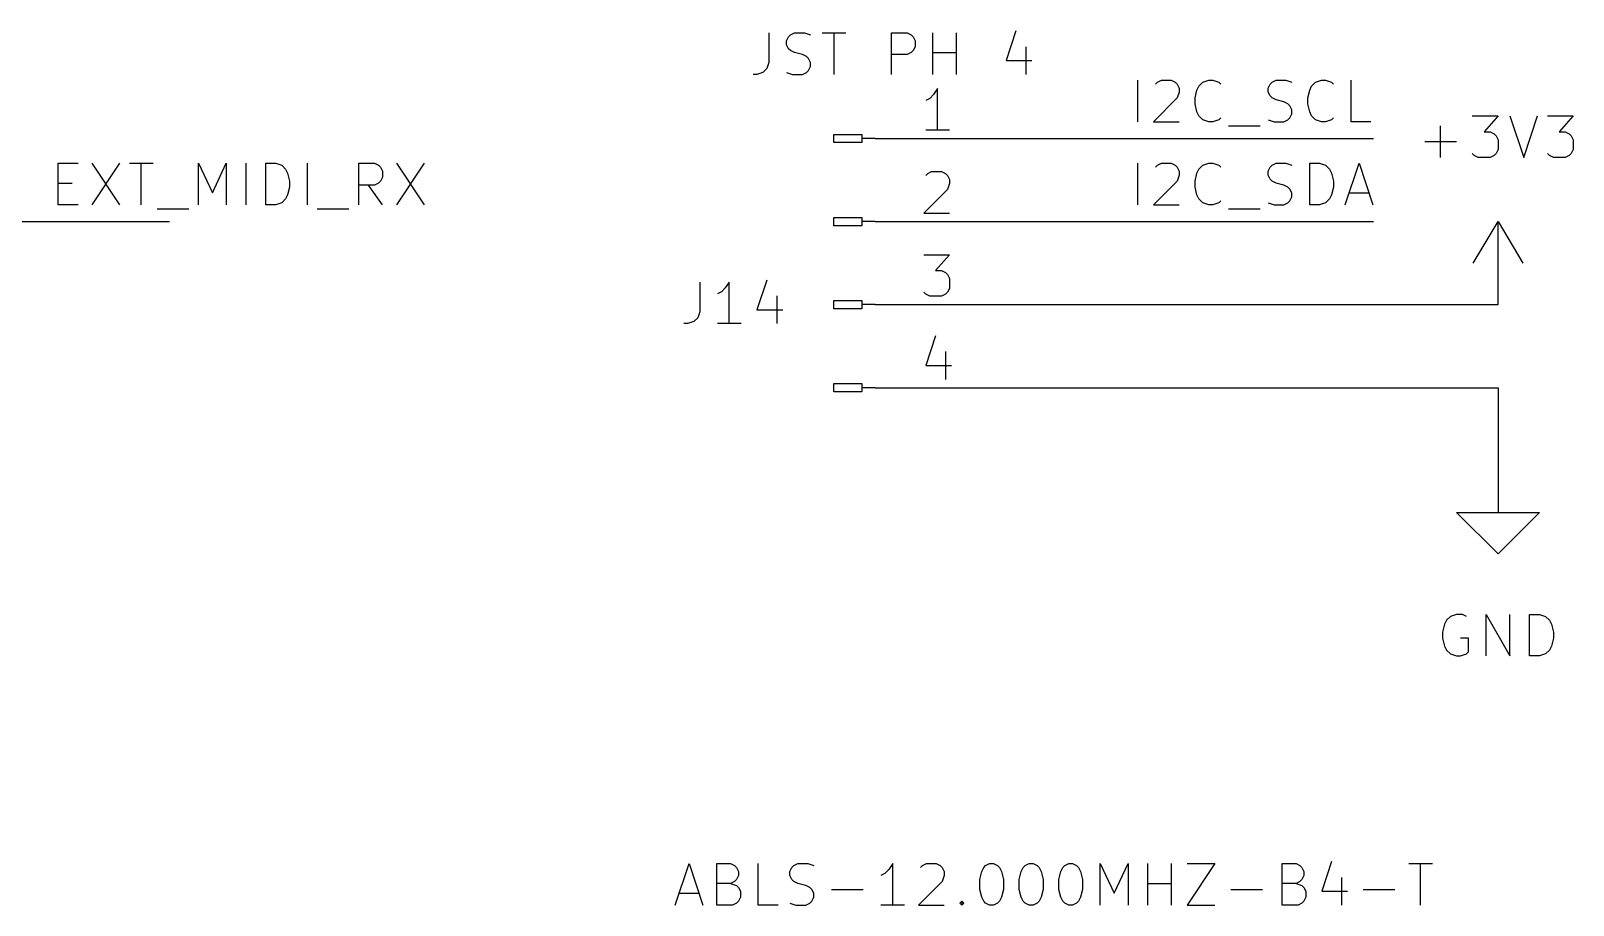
# Model space of a CAD drawing. Extents: x 0.4 to 11.3, y -7.9 to -0.4.
# Drawn here: x 3.283 to 5.14, y -4.223 to -3.17 of the extents above; entities that cross this region are included whole.
import ezdxf

# ---------------------------------------------------------------- set-up
doc = ezdxf.new("R2010")
doc.units = 0
doc.header["$MEASUREMENT"] = 0
for name, color, linetype in [('CYAN2', 4, 'CONTINUOUS'), ('GRAY1', 251, 'CONTINUOUS'), ('GREEN3', 91, 'CONTINUOUS'), ('RED2', 1, 'CONTINUOUS'), ('RED3', 11, 'CONTINUOUS')]:
    doc.layers.add(name, color=color, linetype=linetype)

msp = doc.modelspace()

# ---------------------------------------------------------------- linework, layer by layer
at = {"layer": 'CYAN2', "linetype": 'CONTINUOUS'}
for p, q in [((4.1718, -3.1728), (4.1718, -3.2085)), ((4.1956, -3.1776), (4.198, -3.1752)), ((4.198, -3.1752), (4.2028, -3.1728)), ((4.2028, -3.1728), (4.2147, -3.1728)), ((4.2147, -3.1728), (4.2218, -3.1752)), ((4.2361, -3.1728), (4.2647, -3.1728)), ((4.2504, -3.2228), (4.2504, -3.1728)), ((4.3194, -3.2228), (4.3194, -3.1728)), ((4.3194, -3.1728), (4.3385, -3.1728)), ((4.3385, -3.1728), (4.3432, -3.1752)), ((4.3432, -3.1752), (4.3456, -3.1776)), ((4.3694, -3.2228), (4.3694, -3.1728)), ((4.398, -3.2228), (4.398, -3.1728)), ((4.4694, -3.1704), (4.4575, -3.2061)), ((4.1932, -3.1823), (4.1956, -3.1776)), ((4.1932, -3.1871), (4.1932, -3.1823)), ((4.1956, -3.1919), (4.1932, -3.1871)), ((4.198, -3.1942), (4.1956, -3.1919)), ((4.2028, -3.1966), (4.198, -3.1942)), ((4.3456, -3.1942), (4.3432, -3.1966)), ((4.3456, -3.1776), (4.348, -3.1823)), ((4.348, -3.1895), (4.3456, -3.1942)), ((4.348, -3.1823), (4.348, -3.1895)), ((4.4813, -3.1895), (4.4813, -3.2228)), ((4.1718, -3.2085), (4.1694, -3.2157)), ((4.2123, -3.199), (4.2028, -3.1966)), ((4.2171, -3.2014), (4.2123, -3.199)), ((4.2194, -3.2038), (4.2171, -3.2014)), ((4.2218, -3.2085), (4.2194, -3.2038)), ((4.2194, -3.218), (4.2218, -3.2133)), ((4.2218, -3.2133), (4.2218, -3.2085)), ((4.3385, -3.199), (4.3194, -3.199)), ((4.3432, -3.1966), (4.3385, -3.199)), ((4.3694, -3.1966), (4.398, -3.1966)), ((4.4575, -3.2061), (4.4885, -3.2061)), ((4.1575, -3.2228), (4.1528, -3.2228)), ((4.1647, -3.2204), (4.1575, -3.2228)), ((4.1694, -3.2157), (4.1647, -3.2204)), ((4.1932, -3.2204), (4.2004, -3.2228)), ((4.2004, -3.2228), (4.2123, -3.2228)), ((4.2123, -3.2228), (4.2171, -3.2204)), ((4.2171, -3.2204), (4.2194, -3.218)), ((4.9809, -3.3228), (4.9809, -3.2847)), ((5.019, -3.2728), (5.05, -3.2728)), ((5.05, -3.2728), (5.0333, -3.2919)), ((5.0643, -3.2728), (5.0809, -3.3228)), ((5.0809, -3.3228), (5.0976, -3.2728)), ((5.1095, -3.2728), (5.1405, -3.2728)), ((5.1405, -3.2728), (5.1238, -3.2919)), ((4.9619, -3.3038), (5, -3.3038)), ((5.0333, -3.2919), (5.0405, -3.2919)), ((5.0405, -3.2919), (5.0452, -3.2942)), ((5.0452, -3.2942), (5.0476, -3.2966)), ((5.0476, -3.2966), (5.05, -3.3014)), ((5.05, -3.3014), (5.05, -3.3133)), ((5.1238, -3.2919), (5.131, -3.2919)), ((5.131, -3.2919), (5.1357, -3.2942)), ((5.1357, -3.2942), (5.1381, -3.2966)), ((5.1381, -3.2966), (5.1405, -3.3014)), ((5.1405, -3.3014), (5.1405, -3.3133)), ((5.0214, -3.3204), (5.019, -3.318)), ((5.0262, -3.3228), (5.0214, -3.3204)), ((5.0405, -3.3228), (5.0262, -3.3228)), ((5.0452, -3.3204), (5.0405, -3.3228)), ((5.0476, -3.318), (5.0452, -3.3204)), ((5.05, -3.3133), (5.0476, -3.318)), ((5.1119, -3.3204), (5.1095, -3.318)), ((5.1167, -3.3228), (5.1119, -3.3204)), ((5.131, -3.3228), (5.1167, -3.3228)), ((5.1357, -3.3204), (5.131, -3.3228)), ((5.1381, -3.318), (5.1357, -3.3204)), ((5.1405, -3.3133), (5.1381, -3.318)), ((4.0885, -3.4728), (4.0885, -3.5085)), ((4.1242, -3.4728), (4.1194, -3.4799)), ((4.1242, -3.5228), (4.1242, -3.4728)), ((4.1694, -3.4704), (4.1575, -3.5061)), ((4.1147, -3.4847), (4.1099, -3.4871)), ((4.1194, -3.4799), (4.1147, -3.4847)), ((4.1813, -3.4895), (4.1813, -3.5228)), ((4.0885, -3.5085), (4.0861, -3.5157)), ((4.1575, -3.5061), (4.1885, -3.5061)), ((4.0742, -3.5228), (4.0694, -3.5228)), ((4.0813, -3.5204), (4.0742, -3.5228)), ((4.0861, -3.5157), (4.0813, -3.5204)), ((4.1385, -3.5228), (4.1099, -3.5228)), ((4.9881, -3.8799), (4.9857, -3.8847)), ((4.9929, -3.8752), (4.9881, -3.8799)), ((5, -3.8728), (4.9929, -3.8752)), ((5.0071, -3.8728), (5, -3.8728)), ((5.0119, -3.8752), (5.0071, -3.8728)), ((5.0357, -3.9228), (5.0357, -3.8728)), ((5.0357, -3.8728), (5.0643, -3.9228)), ((5.0643, -3.9228), (5.0643, -3.8728)), ((5.0881, -3.9228), (5.0881, -3.8728)), ((5.0881, -3.8728), (5.1, -3.8728)), ((5.1, -3.8728), (5.1071, -3.8752)), ((5.1071, -3.8752), (5.1119, -3.8799)), ((5.1119, -3.8799), (5.1143, -3.8847)), ((4.9857, -3.8847), (4.9833, -3.8942)), ((4.9833, -3.8942), (4.9833, -3.9014)), ((5.1143, -3.8847), (5.1167, -3.8942)), ((5.1167, -3.8942), (5.1167, -3.9014)), ((4.9833, -3.9014), (4.9857, -3.9109)), ((4.9857, -3.9109), (4.9881, -3.9157)), ((4.9881, -3.9157), (4.9929, -3.9204)), ((5.0143, -3.9014), (5.0048, -3.9014)), ((5.0119, -3.9204), (5.0143, -3.918)), ((5.0143, -3.918), (5.0143, -3.9014)), ((5.1119, -3.9157), (5.1071, -3.9204)), ((5.1143, -3.9109), (5.1119, -3.9157)), ((5.1167, -3.9014), (5.1143, -3.9109)), ((4.9929, -3.9204), (5, -3.9228)), ((5, -3.9228), (5.0048, -3.9228)), ((5.0048, -3.9228), (5.0119, -3.9204)), ((5.1, -3.9228), (5.0881, -3.9228)), ((5.1071, -3.9204), (5.1, -3.9228)), ((4.0591, -4.2228), (4.0758, -4.1728)), ((4.0591, -4.2228), (4.0758, -4.1728)), ((4.0758, -4.1728), (4.0925, -4.2228)), ((4.0758, -4.1728), (4.0925, -4.2228)), ((4.1091, -4.2228), (4.1091, -4.1728)), ((4.1091, -4.1728), (4.1258, -4.1728)), ((4.1091, -4.2228), (4.1091, -4.1728)), ((4.1091, -4.1728), (4.1258, -4.1728)), ((4.1258, -4.1728), (4.1306, -4.1752)), ((4.1258, -4.1728), (4.1306, -4.1752)), ((4.1306, -4.1752), (4.1329, -4.1776)), ((4.1306, -4.1752), (4.1329, -4.1776)), ((4.1329, -4.1776), (4.1353, -4.1823)), ((4.1329, -4.1776), (4.1353, -4.1823)), ((4.1591, -4.2228), (4.1591, -4.1728)), ((4.1591, -4.2228), (4.1591, -4.1728)), ((4.1972, -4.1823), (4.1996, -4.1776)), ((4.1972, -4.1823), (4.1996, -4.1776)), ((4.1996, -4.1776), (4.202, -4.1752)), ((4.1996, -4.1776), (4.202, -4.1752)), ((4.202, -4.1752), (4.2068, -4.1728)), ((4.202, -4.1752), (4.2068, -4.1728)), ((4.2068, -4.1728), (4.2187, -4.1728)), ((4.2068, -4.1728), (4.2187, -4.1728)), ((4.2187, -4.1728), (4.2258, -4.1752)), ((4.2187, -4.1728), (4.2258, -4.1752)), ((4.321, -4.1728), (4.3163, -4.1799)), ((4.321, -4.1728), (4.3163, -4.1799)), ((4.321, -4.2228), (4.321, -4.1728)), ((4.321, -4.2228), (4.321, -4.1728)), ((4.3544, -4.1776), (4.3568, -4.1752)), ((4.3544, -4.1776), (4.3568, -4.1752)), ((4.3568, -4.1752), (4.3615, -4.1728)), ((4.3568, -4.1752), (4.3615, -4.1728)), ((4.3615, -4.1728), (4.3734, -4.1728)), ((4.3615, -4.1728), (4.3734, -4.1728)), ((4.3734, -4.1728), (4.3782, -4.1752)), ((4.3734, -4.1728), (4.3782, -4.1752)), ((4.3782, -4.1752), (4.3806, -4.1776)), ((4.3782, -4.1752), (4.3806, -4.1776)), ((4.3806, -4.1776), (4.3829, -4.1823)), ((4.3806, -4.1776), (4.3829, -4.1823)), ((4.4282, -4.1823), (4.4306, -4.1776)), ((4.4282, -4.1823), (4.4306, -4.1776)), ((4.4306, -4.1776), (4.4329, -4.1752)), ((4.4306, -4.1776), (4.4329, -4.1752)), ((4.4329, -4.1752), (4.4377, -4.1728)), ((4.4329, -4.1752), (4.4377, -4.1728)), ((4.4377, -4.1728), (4.4425, -4.1728)), ((4.4377, -4.1728), (4.4425, -4.1728)), ((4.4425, -4.1728), (4.4472, -4.1752)), ((4.4425, -4.1728), (4.4472, -4.1752)), ((4.4472, -4.1752), (4.4496, -4.1776)), ((4.4472, -4.1752), (4.4496, -4.1776)), ((4.4496, -4.1776), (4.452, -4.1823)), ((4.4496, -4.1776), (4.452, -4.1823)), ((4.4758, -4.1823), (4.4782, -4.1776)), ((4.4758, -4.1823), (4.4782, -4.1776)), ((4.4782, -4.1776), (4.4806, -4.1752)), ((4.4782, -4.1776), (4.4806, -4.1752)), ((4.4806, -4.1752), (4.4853, -4.1728)), ((4.4806, -4.1752), (4.4853, -4.1728)), ((4.4853, -4.1728), (4.4901, -4.1728)), ((4.4853, -4.1728), (4.4901, -4.1728)), ((4.4901, -4.1728), (4.4949, -4.1752)), ((4.4901, -4.1728), (4.4949, -4.1752)), ((4.4949, -4.1752), (4.4972, -4.1776)), ((4.4949, -4.1752), (4.4972, -4.1776)), ((4.4972, -4.1776), (4.4996, -4.1823)), ((4.4972, -4.1776), (4.4996, -4.1823)), ((4.5234, -4.1823), (4.5258, -4.1776)), ((4.5234, -4.1823), (4.5258, -4.1776)), ((4.5258, -4.1776), (4.5282, -4.1752)), ((4.5258, -4.1776), (4.5282, -4.1752)), ((4.5282, -4.1752), (4.5329, -4.1728)), ((4.5282, -4.1752), (4.5329, -4.1728)), ((4.5329, -4.1728), (4.5377, -4.1728)), ((4.5329, -4.1728), (4.5377, -4.1728)), ((4.5377, -4.1728), (4.5425, -4.1752)), ((4.5377, -4.1728), (4.5425, -4.1752)), ((4.5425, -4.1752), (4.5449, -4.1776)), ((4.5425, -4.1752), (4.5449, -4.1776)), ((4.5449, -4.1776), (4.5472, -4.1823)), ((4.5449, -4.1776), (4.5472, -4.1823)), ((4.571, -4.2228), (4.571, -4.1728)), ((4.571, -4.1728), (4.5877, -4.2085)), ((4.571, -4.2228), (4.571, -4.1728)), ((4.571, -4.1728), (4.5877, -4.2085)), ((4.5877, -4.2085), (4.6044, -4.1728)), ((4.5877, -4.2085), (4.6044, -4.1728)), ((4.6044, -4.1728), (4.6044, -4.2228)), ((4.6044, -4.1728), (4.6044, -4.2228)), ((4.6282, -4.2228), (4.6282, -4.1728)), ((4.6282, -4.2228), (4.6282, -4.1728)), ((4.6568, -4.2228), (4.6568, -4.1728)), ((4.6568, -4.2228), (4.6568, -4.1728)), ((4.6758, -4.1728), (4.7091, -4.1728)), ((4.7091, -4.1728), (4.6758, -4.2228)), ((4.6758, -4.1728), (4.7091, -4.1728)), ((4.7091, -4.1728), (4.6758, -4.2228)), ((4.7901, -4.2228), (4.7901, -4.1728)), ((4.7901, -4.1728), (4.8068, -4.1728)), ((4.7901, -4.2228), (4.7901, -4.1728)), ((4.7901, -4.1728), (4.8068, -4.1728)), ((4.8068, -4.1728), (4.8115, -4.1752)), ((4.8068, -4.1728), (4.8115, -4.1752)), ((4.8115, -4.1752), (4.8139, -4.1776)), ((4.8115, -4.1752), (4.8139, -4.1776)), ((4.8139, -4.1776), (4.8163, -4.1823)), ((4.8139, -4.1776), (4.8163, -4.1823)), ((4.8496, -4.1704), (4.8377, -4.2061)), ((4.8496, -4.1704), (4.8377, -4.2061)), ((4.9425, -4.1728), (4.971, -4.1728)), ((4.9425, -4.1728), (4.971, -4.1728)), ((4.9568, -4.2228), (4.9568, -4.1728)), ((4.9568, -4.2228), (4.9568, -4.1728)), ((4.1258, -4.1966), (4.1091, -4.1966)), ((4.1258, -4.1966), (4.1091, -4.1966)), ((4.1306, -4.1942), (4.1258, -4.1966)), ((4.1306, -4.1942), (4.1258, -4.1966)), ((4.1258, -4.1966), (4.1329, -4.199)), ((4.1258, -4.1966), (4.1329, -4.199)), ((4.1329, -4.1919), (4.1306, -4.1942)), ((4.1329, -4.1919), (4.1306, -4.1942)), ((4.1353, -4.1871), (4.1329, -4.1919)), ((4.1353, -4.1871), (4.1329, -4.1919)), ((4.1353, -4.1823), (4.1353, -4.1871)), ((4.1353, -4.1823), (4.1353, -4.1871)), ((4.1972, -4.1871), (4.1972, -4.1823)), ((4.1972, -4.1871), (4.1972, -4.1823)), ((4.1996, -4.1919), (4.1972, -4.1871)), ((4.1996, -4.1919), (4.1972, -4.1871)), ((4.202, -4.1942), (4.1996, -4.1919)), ((4.202, -4.1942), (4.1996, -4.1919)), ((4.2068, -4.1966), (4.202, -4.1942)), ((4.2068, -4.1966), (4.202, -4.1942)), ((4.2163, -4.199), (4.2068, -4.1966)), ((4.2163, -4.199), (4.2068, -4.1966)), ((4.3115, -4.1847), (4.3068, -4.1871)), ((4.3115, -4.1847), (4.3068, -4.1871)), ((4.3163, -4.1799), (4.3115, -4.1847)), ((4.3163, -4.1799), (4.3115, -4.1847)), ((4.3806, -4.1942), (4.352, -4.2228)), ((4.3806, -4.1942), (4.352, -4.2228)), ((4.3829, -4.1871), (4.3806, -4.1942)), ((4.3829, -4.1871), (4.3806, -4.1942)), ((4.3829, -4.1823), (4.3829, -4.1871)), ((4.3829, -4.1823), (4.3829, -4.1871)), ((4.4258, -4.1919), (4.4282, -4.1823)), ((4.4258, -4.1919), (4.4282, -4.1823)), ((4.4258, -4.2038), (4.4258, -4.1919)), ((4.4258, -4.2038), (4.4258, -4.1919)), ((4.452, -4.1823), (4.4544, -4.1919)), ((4.452, -4.1823), (4.4544, -4.1919)), ((4.4544, -4.1919), (4.4544, -4.2038)), ((4.4544, -4.1919), (4.4544, -4.2038)), ((4.4734, -4.1919), (4.4758, -4.1823)), ((4.4734, -4.1919), (4.4758, -4.1823)), ((4.4734, -4.2038), (4.4734, -4.1919)), ((4.4734, -4.2038), (4.4734, -4.1919)), ((4.4996, -4.1823), (4.502, -4.1919)), ((4.4996, -4.1823), (4.502, -4.1919)), ((4.502, -4.1919), (4.502, -4.2038)), ((4.502, -4.1919), (4.502, -4.2038)), ((4.521, -4.1919), (4.5234, -4.1823)), ((4.521, -4.1919), (4.5234, -4.1823)), ((4.521, -4.2038), (4.521, -4.1919)), ((4.521, -4.2038), (4.521, -4.1919)), ((4.5472, -4.1823), (4.5496, -4.1919)), ((4.5472, -4.1823), (4.5496, -4.1919)), ((4.5496, -4.1919), (4.5496, -4.2038)), ((4.5496, -4.1919), (4.5496, -4.2038)), ((4.6282, -4.1966), (4.6568, -4.1966)), ((4.6282, -4.1966), (4.6568, -4.1966)), ((4.8068, -4.1966), (4.7901, -4.1966)), ((4.8068, -4.1966), (4.7901, -4.1966)), ((4.8115, -4.1942), (4.8068, -4.1966)), ((4.8115, -4.1942), (4.8068, -4.1966)), ((4.8068, -4.1966), (4.8139, -4.199)), ((4.8068, -4.1966), (4.8139, -4.199)), ((4.8139, -4.1919), (4.8115, -4.1942)), ((4.8139, -4.1919), (4.8115, -4.1942)), ((4.8163, -4.1871), (4.8139, -4.1919)), ((4.8163, -4.1871), (4.8139, -4.1919)), ((4.8163, -4.1823), (4.8163, -4.1871)), ((4.8163, -4.1823), (4.8163, -4.1871)), ((4.8615, -4.1895), (4.8615, -4.2228)), ((4.8615, -4.1895), (4.8615, -4.2228)), ((4.0639, -4.2085), (4.0877, -4.2085)), ((4.0639, -4.2085), (4.0877, -4.2085)), ((4.1329, -4.199), (4.1353, -4.2014)), ((4.1329, -4.199), (4.1353, -4.2014)), ((4.1353, -4.2014), (4.1377, -4.2061)), ((4.1353, -4.2014), (4.1377, -4.2061)), ((4.1377, -4.2133), (4.1353, -4.218)), ((4.1377, -4.2133), (4.1353, -4.218)), ((4.1377, -4.2061), (4.1377, -4.2133)), ((4.1377, -4.2061), (4.1377, -4.2133)), ((4.221, -4.2014), (4.2163, -4.199)), ((4.221, -4.2014), (4.2163, -4.199)), ((4.2234, -4.2038), (4.221, -4.2014)), ((4.2234, -4.2038), (4.221, -4.2014)), ((4.2258, -4.2085), (4.2234, -4.2038)), ((4.2258, -4.2085), (4.2234, -4.2038)), ((4.2234, -4.218), (4.2258, -4.2133)), ((4.2234, -4.218), (4.2258, -4.2133)), ((4.2258, -4.2133), (4.2258, -4.2085)), ((4.2258, -4.2133), (4.2258, -4.2085)), ((4.2472, -4.2038), (4.2853, -4.2038)), ((4.2472, -4.2038), (4.2853, -4.2038)), ((4.4282, -4.2133), (4.4258, -4.2038)), ((4.4282, -4.2133), (4.4258, -4.2038)), ((4.4306, -4.218), (4.4282, -4.2133)), ((4.4306, -4.218), (4.4282, -4.2133)), ((4.452, -4.2133), (4.4496, -4.218)), ((4.452, -4.2133), (4.4496, -4.218)), ((4.4544, -4.2038), (4.452, -4.2133)), ((4.4544, -4.2038), (4.452, -4.2133)), ((4.4758, -4.2133), (4.4734, -4.2038)), ((4.4758, -4.2133), (4.4734, -4.2038)), ((4.4782, -4.218), (4.4758, -4.2133)), ((4.4782, -4.218), (4.4758, -4.2133)), ((4.4996, -4.2133), (4.4972, -4.218)), ((4.4996, -4.2133), (4.4972, -4.218)), ((4.502, -4.2038), (4.4996, -4.2133)), ((4.502, -4.2038), (4.4996, -4.2133)), ((4.5234, -4.2133), (4.521, -4.2038)), ((4.5234, -4.2133), (4.521, -4.2038)), ((4.5258, -4.218), (4.5234, -4.2133)), ((4.5258, -4.218), (4.5234, -4.2133)), ((4.5472, -4.2133), (4.5449, -4.218)), ((4.5472, -4.2133), (4.5449, -4.218)), ((4.5496, -4.2038), (4.5472, -4.2133)), ((4.5496, -4.2038), (4.5472, -4.2133)), ((4.7282, -4.2038), (4.7663, -4.2038)), ((4.7282, -4.2038), (4.7663, -4.2038)), ((4.8139, -4.199), (4.8163, -4.2014)), ((4.8139, -4.199), (4.8163, -4.2014)), ((4.8163, -4.2014), (4.8187, -4.2061)), ((4.8163, -4.2014), (4.8187, -4.2061)), ((4.8187, -4.2133), (4.8163, -4.218)), ((4.8187, -4.2133), (4.8163, -4.218)), ((4.8187, -4.2061), (4.8187, -4.2133)), ((4.8187, -4.2061), (4.8187, -4.2133)), ((4.8377, -4.2061), (4.8687, -4.2061)), ((4.8377, -4.2061), (4.8687, -4.2061)), ((4.8877, -4.2038), (4.9258, -4.2038)), ((4.8877, -4.2038), (4.9258, -4.2038)), ((4.1282, -4.2228), (4.1091, -4.2228)), ((4.1282, -4.2228), (4.1091, -4.2228)), ((4.1329, -4.2204), (4.1282, -4.2228)), ((4.1329, -4.2204), (4.1282, -4.2228)), ((4.1353, -4.218), (4.1329, -4.2204)), ((4.1353, -4.218), (4.1329, -4.2204)), ((4.1829, -4.2228), (4.1591, -4.2228)), ((4.1829, -4.2228), (4.1591, -4.2228)), ((4.1972, -4.2204), (4.2044, -4.2228)), ((4.1972, -4.2204), (4.2044, -4.2228)), ((4.2044, -4.2228), (4.2163, -4.2228)), ((4.2044, -4.2228), (4.2163, -4.2228)), ((4.2163, -4.2228), (4.221, -4.2204)), ((4.2163, -4.2228), (4.221, -4.2204)), ((4.221, -4.2204), (4.2234, -4.218)), ((4.221, -4.2204), (4.2234, -4.218)), ((4.3353, -4.2228), (4.3068, -4.2228)), ((4.3353, -4.2228), (4.3068, -4.2228)), ((4.352, -4.2228), (4.3829, -4.2228)), ((4.352, -4.2228), (4.3829, -4.2228)), ((4.402, -4.2204), (4.4044, -4.218)), ((4.402, -4.2204), (4.4044, -4.218)), ((4.4044, -4.2228), (4.402, -4.2204)), ((4.4044, -4.2228), (4.402, -4.2204)), ((4.4044, -4.218), (4.4068, -4.2204)), ((4.4044, -4.218), (4.4044, -4.2228)), ((4.4044, -4.218), (4.4068, -4.2204)), ((4.4044, -4.218), (4.4044, -4.2228)), ((4.4068, -4.2204), (4.4044, -4.2228)), ((4.4068, -4.2204), (4.4044, -4.2228)), ((4.4329, -4.2204), (4.4306, -4.218)), ((4.4329, -4.2204), (4.4306, -4.218)), ((4.4377, -4.2228), (4.4329, -4.2204)), ((4.4377, -4.2228), (4.4329, -4.2204)), ((4.4425, -4.2228), (4.4377, -4.2228)), ((4.4425, -4.2228), (4.4377, -4.2228)), ((4.4472, -4.2204), (4.4425, -4.2228)), ((4.4472, -4.2204), (4.4425, -4.2228)), ((4.4496, -4.218), (4.4472, -4.2204)), ((4.4496, -4.218), (4.4472, -4.2204)), ((4.4806, -4.2204), (4.4782, -4.218)), ((4.4806, -4.2204), (4.4782, -4.218)), ((4.4853, -4.2228), (4.4806, -4.2204)), ((4.4853, -4.2228), (4.4806, -4.2204)), ((4.4901, -4.2228), (4.4853, -4.2228)), ((4.4901, -4.2228), (4.4853, -4.2228)), ((4.4949, -4.2204), (4.4901, -4.2228)), ((4.4949, -4.2204), (4.4901, -4.2228)), ((4.4972, -4.218), (4.4949, -4.2204)), ((4.4972, -4.218), (4.4949, -4.2204)), ((4.5282, -4.2204), (4.5258, -4.218)), ((4.5282, -4.2204), (4.5258, -4.218)), ((4.5329, -4.2228), (4.5282, -4.2204)), ((4.5329, -4.2228), (4.5282, -4.2204)), ((4.5377, -4.2228), (4.5329, -4.2228)), ((4.5377, -4.2228), (4.5329, -4.2228)), ((4.5425, -4.2204), (4.5377, -4.2228)), ((4.5425, -4.2204), (4.5377, -4.2228)), ((4.5449, -4.218), (4.5425, -4.2204)), ((4.5449, -4.218), (4.5425, -4.2204)), ((4.6758, -4.2228), (4.7091, -4.2228)), ((4.6758, -4.2228), (4.7091, -4.2228)), ((4.8091, -4.2228), (4.7901, -4.2228)), ((4.8091, -4.2228), (4.7901, -4.2228)), ((4.8139, -4.2204), (4.8091, -4.2228)), ((4.8139, -4.2204), (4.8091, -4.2228)), ((4.8163, -4.218), (4.8139, -4.2204)), ((4.8163, -4.218), (4.8139, -4.2204))]:
    msp.add_line(p, q, dxfattribs=at)
at = {"layer": 'GRAY1', "linetype": 'CONTINUOUS'}
for p, q in [((4.616, -3.2798), (4.616, -3.2298)), ((4.6398, -3.2322), (4.6446, -3.2298)), ((4.6446, -3.2298), (4.6565, -3.2298)), ((4.6565, -3.2298), (4.6613, -3.2322)), ((4.6946, -3.2322), (4.7017, -3.2298)), ((4.7017, -3.2298), (4.7065, -3.2298)), ((4.7065, -3.2298), (4.7136, -3.2322)), ((4.7779, -3.2322), (4.7827, -3.2298)), ((4.7827, -3.2298), (4.7946, -3.2298)), ((4.7946, -3.2298), (4.8017, -3.2322)), ((4.8303, -3.2322), (4.8374, -3.2298)), ((4.8374, -3.2298), (4.8422, -3.2298)), ((4.8422, -3.2298), (4.8493, -3.2322)), ((4.8732, -3.2798), (4.8732, -3.2298)), ((4.6374, -3.2346), (4.6398, -3.2322)), ((4.6613, -3.2322), (4.6636, -3.2346)), ((4.6636, -3.2346), (4.666, -3.2393)), ((4.666, -3.2441), (4.6636, -3.2512)), ((4.666, -3.2393), (4.666, -3.2441)), ((4.6851, -3.2512), (4.6874, -3.2417)), ((4.6874, -3.2417), (4.6898, -3.2369)), ((4.6898, -3.2369), (4.6946, -3.2322)), ((4.7136, -3.2322), (4.716, -3.2346)), ((4.7732, -3.2393), (4.7755, -3.2346)), ((4.7732, -3.2441), (4.7732, -3.2393)), ((4.7755, -3.2488), (4.7732, -3.2441)), ((4.7755, -3.2346), (4.7779, -3.2322)), ((4.7779, -3.2512), (4.7755, -3.2488)), ((4.8208, -3.2512), (4.8232, -3.2417)), ((4.8232, -3.2417), (4.8255, -3.2369)), ((4.8255, -3.2369), (4.8303, -3.2322)), ((4.8493, -3.2322), (4.8517, -3.2346)), ((4.6636, -3.2512), (4.6351, -3.2798)), ((4.6851, -3.2584), (4.6851, -3.2512)), ((4.6874, -3.2679), (4.6851, -3.2584)), ((4.6898, -3.2727), (4.6874, -3.2679)), ((4.7827, -3.2536), (4.7779, -3.2512)), ((4.7922, -3.256), (4.7827, -3.2536)), ((4.797, -3.2584), (4.7922, -3.256)), ((4.7993, -3.2608), (4.797, -3.2584)), ((4.8017, -3.2655), (4.7993, -3.2608)), ((4.8017, -3.2703), (4.8017, -3.2655)), ((4.8208, -3.2584), (4.8208, -3.2512)), ((4.8232, -3.2679), (4.8208, -3.2584)), ((4.8255, -3.2727), (4.8232, -3.2679)), ((4.6351, -3.2798), (4.666, -3.2798)), ((4.6946, -3.2774), (4.6898, -3.2727)), ((4.7017, -3.2798), (4.6946, -3.2774)), ((4.7065, -3.2798), (4.7017, -3.2798)), ((4.7136, -3.2774), (4.7065, -3.2798)), ((4.716, -3.275), (4.7136, -3.2774)), ((4.7255, -3.2846), (4.7636, -3.2846)), ((4.7732, -3.2774), (4.7803, -3.2798)), ((4.7803, -3.2798), (4.7922, -3.2798)), ((4.7922, -3.2798), (4.797, -3.2774)), ((4.797, -3.2774), (4.7993, -3.275)), ((4.7993, -3.275), (4.8017, -3.2703)), ((4.8303, -3.2774), (4.8255, -3.2727)), ((4.8374, -3.2798), (4.8303, -3.2774)), ((4.8422, -3.2798), (4.8374, -3.2798)), ((4.8493, -3.2774), (4.8422, -3.2798)), ((4.8517, -3.275), (4.8493, -3.2774)), ((4.897, -3.2798), (4.8732, -3.2798)), ((3.316, -3.3798), (3.316, -3.3298)), ((3.316, -3.3298), (3.3398, -3.3298)), ((3.3565, -3.3298), (3.3898, -3.3798)), ((3.3898, -3.3298), (3.3565, -3.3798)), ((3.4017, -3.3298), (3.4303, -3.3298)), ((3.416, -3.3798), (3.416, -3.3298)), ((3.4851, -3.3798), (3.4851, -3.3298)), ((3.4851, -3.3298), (3.5017, -3.3655)), ((3.5017, -3.3655), (3.5184, -3.3298)), ((3.5184, -3.3298), (3.5184, -3.3798)), ((3.5422, -3.3798), (3.5422, -3.3298)), ((3.566, -3.3798), (3.566, -3.3298)), ((3.566, -3.3298), (3.5779, -3.3298)), ((3.5779, -3.3298), (3.5851, -3.3322)), ((3.5851, -3.3322), (3.5898, -3.3369)), ((3.5898, -3.3369), (3.5922, -3.3417)), ((3.5922, -3.3417), (3.5946, -3.3512)), ((3.616, -3.3798), (3.616, -3.3298)), ((3.6779, -3.3798), (3.6779, -3.3298)), ((3.6779, -3.3298), (3.697, -3.3298)), ((3.697, -3.3298), (3.7017, -3.3322)), ((3.7017, -3.3322), (3.7041, -3.3346)), ((3.7041, -3.3346), (3.7065, -3.3393)), ((3.7065, -3.3393), (3.7065, -3.3465)), ((3.7232, -3.3298), (3.7565, -3.3798)), ((3.7565, -3.3298), (3.7232, -3.3798)), ((4.616, -3.3798), (4.616, -3.3298)), ((4.6374, -3.3346), (4.6398, -3.3322)), ((4.6398, -3.3322), (4.6446, -3.3298)), ((4.6446, -3.3298), (4.6565, -3.3298)), ((4.6565, -3.3298), (4.6613, -3.3322)), ((4.6613, -3.3322), (4.6636, -3.3346)), ((4.6636, -3.3346), (4.666, -3.3393)), ((4.666, -3.3393), (4.666, -3.3441)), ((4.6851, -3.3512), (4.6874, -3.3417)), ((4.6874, -3.3417), (4.6898, -3.3369)), ((4.6898, -3.3369), (4.6946, -3.3322)), ((4.6946, -3.3322), (4.7017, -3.3298)), ((4.7017, -3.3298), (4.7065, -3.3298)), ((4.7065, -3.3298), (4.7136, -3.3322)), ((4.7136, -3.3322), (4.716, -3.3346)), ((4.7732, -3.3393), (4.7755, -3.3346)), ((4.7732, -3.3441), (4.7732, -3.3393)), ((4.7755, -3.3346), (4.7779, -3.3322)), ((4.7779, -3.3322), (4.7827, -3.3298)), ((4.7827, -3.3298), (4.7946, -3.3298)), ((4.7946, -3.3298), (4.8017, -3.3322)), ((4.8232, -3.3798), (4.8232, -3.3298)), ((4.8232, -3.3298), (4.8351, -3.3298)), ((4.8351, -3.3298), (4.8422, -3.3322)), ((4.8422, -3.3322), (4.847, -3.3369)), ((4.847, -3.3369), (4.8493, -3.3417)), ((4.8493, -3.3417), (4.8517, -3.3512)), ((4.866, -3.3798), (4.8827, -3.3298)), ((4.8827, -3.3298), (4.8993, -3.3798)), ((3.316, -3.3536), (3.3327, -3.3536)), ((3.5946, -3.3584), (3.5922, -3.3679)), ((3.5946, -3.3512), (3.5946, -3.3584)), ((3.697, -3.356), (3.6779, -3.356)), ((3.7065, -3.3798), (3.6898, -3.356)), ((3.7017, -3.3536), (3.697, -3.356)), ((3.7041, -3.3512), (3.7017, -3.3536)), ((3.7065, -3.3465), (3.7041, -3.3512)), ((4.6636, -3.3512), (4.6351, -3.3798)), ((4.666, -3.3441), (4.6636, -3.3512)), ((4.6851, -3.3584), (4.6851, -3.3512)), ((4.6874, -3.3679), (4.6851, -3.3584)), ((4.7755, -3.3488), (4.7732, -3.3441)), ((4.7779, -3.3512), (4.7755, -3.3488)), ((4.7827, -3.3536), (4.7779, -3.3512)), ((4.7922, -3.356), (4.7827, -3.3536)), ((4.797, -3.3584), (4.7922, -3.356)), ((4.7993, -3.3608), (4.797, -3.3584)), ((4.8017, -3.3655), (4.7993, -3.3608)), ((4.8517, -3.3584), (4.8493, -3.3679)), ((4.8517, -3.3512), (4.8517, -3.3584)), ((3.3398, -3.3798), (3.316, -3.3798)), ((3.5779, -3.3798), (3.566, -3.3798)), ((3.5851, -3.3774), (3.5779, -3.3798)), ((3.5898, -3.3727), (3.5851, -3.3774)), ((3.5922, -3.3679), (3.5898, -3.3727)), ((4.6351, -3.3798), (4.666, -3.3798)), ((4.6898, -3.3727), (4.6874, -3.3679)), ((4.6946, -3.3774), (4.6898, -3.3727)), ((4.7017, -3.3798), (4.6946, -3.3774)), ((4.7065, -3.3798), (4.7017, -3.3798)), ((4.7136, -3.3774), (4.7065, -3.3798)), ((4.716, -3.375), (4.7136, -3.3774)), ((4.7732, -3.3774), (4.7803, -3.3798)), ((4.7803, -3.3798), (4.7922, -3.3798)), ((4.7922, -3.3798), (4.797, -3.3774)), ((4.797, -3.3774), (4.7993, -3.375)), ((4.7993, -3.375), (4.8017, -3.3703)), ((4.8017, -3.3703), (4.8017, -3.3655)), ((4.8351, -3.3798), (4.8232, -3.3798)), ((4.8422, -3.3774), (4.8351, -3.3798)), ((4.847, -3.3727), (4.8422, -3.3774)), ((4.8493, -3.3679), (4.847, -3.3727)), ((4.8708, -3.3655), (4.8946, -3.3655)), ((3.4351, -3.3846), (3.4732, -3.3846)), ((3.6279, -3.3846), (3.666, -3.3846)), ((4.7255, -3.3846), (4.7636, -3.3846))]:
    msp.add_line(p, q, dxfattribs=at)
at = {"layer": 'GREEN3', "linetype": 'CONTINUOUS'}
for p, q in [((4.45, -3.3), (4.9, -3.3)), ((3.25, -3.4), (3.45, -3.4)), ((4.45, -3.4), (4.9, -3.4)), ((4.45, -3.5), (5.05, -3.5)), ((4.45, -3.6), (5.05, -3.6)), ((5.05, -3.6), (5.05, -3.7))]:
    msp.add_line(p, q, dxfattribs=at)
at = {"layer": 'RED2', "linetype": 'CONTINUOUS'}
for p, q in [((4.25, -3.305), (4.25, -3.295)), ((4.25, -3.295), (4.284, -3.295)), ((4.284, -3.305), (4.25, -3.305)), ((4.284, -3.295), (4.284, -3.305)), ((4.3, -3.3), (4.284, -3.3)), ((4.3, -3.3), (4.45, -3.3)), ((4.25, -3.405), (4.25, -3.395)), ((4.25, -3.395), (4.284, -3.395)), ((4.284, -3.395), (4.284, -3.405)), ((4.284, -3.405), (4.25, -3.405)), ((4.3, -3.4), (4.284, -3.4)), ((4.3, -3.4), (4.45, -3.4)), ((5.02, -3.45), (5.05, -3.4)), ((5.05, -3.5), (5.05, -3.4)), ((5.05, -3.4), (5.08, -3.45)), ((4.25, -3.505), (4.25, -3.495)), ((4.25, -3.495), (4.284, -3.495)), ((4.284, -3.505), (4.25, -3.505)), ((4.284, -3.495), (4.284, -3.505)), ((4.3, -3.5), (4.284, -3.5)), ((4.3, -3.5), (4.45, -3.5)), ((4.25, -3.605), (4.25, -3.595)), ((4.25, -3.595), (4.284, -3.595)), ((4.284, -3.595), (4.284, -3.605)), ((4.3, -3.6), (4.284, -3.6)), ((4.3, -3.6), (4.45, -3.6)), ((4.284, -3.605), (4.25, -3.605)), ((5.05, -3.7), (5.05, -3.75)), ((5.05, -3.8), (5, -3.75)), ((5, -3.75), (5.05, -3.75)), ((5.05, -3.75), (5.1, -3.75)), ((5.1, -3.75), (5.05, -3.8))]:
    msp.add_line(p, q, dxfattribs=at)
at = {"layer": 'RED3', "linetype": 'CONTINUOUS'}
for p, q in [((4.3702, -3.247), (4.3655, -3.2518)), ((4.375, -3.2399), (4.3702, -3.247)), ((4.375, -3.2899), (4.375, -3.2399)), ((4.3655, -3.2518), (4.3607, -3.2542)), ((4.3893, -3.2899), (4.3607, -3.2899)), ((4.3607, -3.3446), (4.3631, -3.3423)), ((4.3631, -3.3423), (4.3679, -3.3399)), ((4.3679, -3.3399), (4.3798, -3.3399)), ((4.3798, -3.3399), (4.3845, -3.3423)), ((4.3845, -3.3423), (4.3869, -3.3446)), ((4.3869, -3.3613), (4.3583, -3.3899)), ((4.3869, -3.3446), (4.3893, -3.3494)), ((4.3893, -3.3542), (4.3869, -3.3613)), ((4.3893, -3.3494), (4.3893, -3.3542)), ((4.3583, -3.3899), (4.3893, -3.3899)), ((4.3583, -3.4399), (4.3893, -3.4399)), ((4.3893, -3.4399), (4.3726, -3.4589)), ((4.3726, -3.4589), (4.3798, -3.4589)), ((4.3798, -3.4589), (4.3845, -3.4613)), ((4.3845, -3.4613), (4.3869, -3.4637)), ((4.3869, -3.4637), (4.3893, -3.4684)), ((4.3893, -3.4684), (4.3893, -3.4804)), ((4.3607, -3.4875), (4.3583, -3.4851)), ((4.3655, -3.4899), (4.3607, -3.4875)), ((4.3798, -3.4899), (4.3655, -3.4899)), ((4.3845, -3.4875), (4.3798, -3.4899)), ((4.3869, -3.4851), (4.3845, -3.4875)), ((4.3893, -3.4804), (4.3869, -3.4851)), ((4.3726, -3.5375), (4.3607, -3.5732)), ((4.3845, -3.5565), (4.3845, -3.5899)), ((4.3607, -3.5732), (4.3917, -3.5732))]:
    msp.add_line(p, q, dxfattribs=at)

doc.saveas('drawing.dxf')
